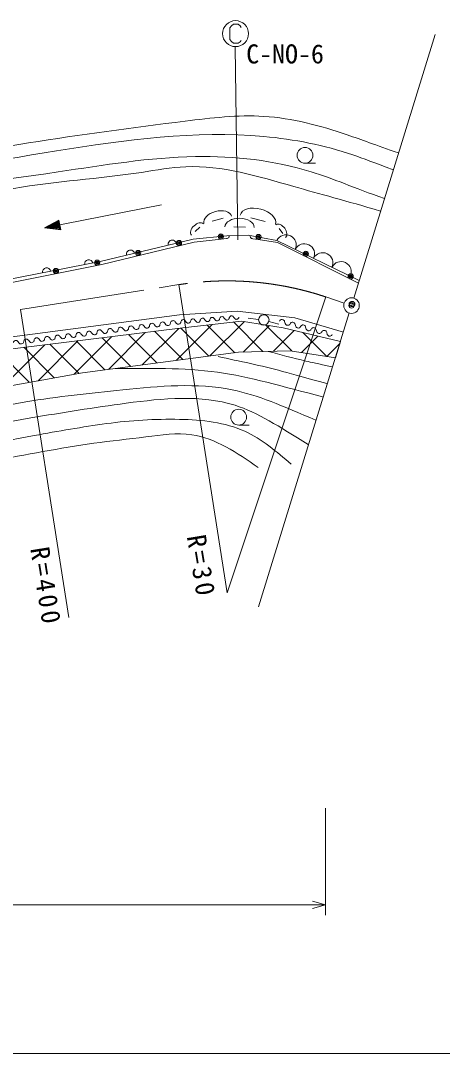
# Model space of a CAD drawing. Units: millimetres, scale not verified. Extents: x 40000 to 680000, y 20000 to 380000.
# Drawn here: x 510361 to 550957, y 205000 to 304319 of the extents above; entities that cross this region are included whole.
import ezdxf
from ezdxf.enums import TextEntityAlignment as Align

# ---------------------------------------------------------------- set-up
doc = ezdxf.new("R2010")
doc.units = ezdxf.units.MM
doc.header["$LTSCALE"] = 1000
doc.header["$PDMODE"] = 32
doc.header["$PDSIZE"] = 500
doc.linetypes.add('CHAIN', pattern=[18.5, 12, -1.5, 3.5, -1.5])
for name, color, linetype, lineweight in [('M-BGD', 7, 'Continuous', 13), ('M-BMK', 2, 'CHAIN', 13), ('M-BMK-SRVR', 3, 'Continuous', 13), ('M-STR-HTXT', 7, 'Continuous', 13), ('M-STR-STRC', 7, 'Continuous', 13), ('M-TTL-BAND', 7, 'Continuous', 13)]:
    doc.layers.add(name, color=color, linetype=linetype, lineweight=lineweight)
doc.layers.add('M-OTRS', color=6, linetype='Continuous')
doc.styles.add('ＭＳ ゴシック', font='')
doc.styles.get('ＭＳ ゴシック').set_extended_font_data('MS Gothic')

msp = doc.modelspace()

# ---------------------------------------------------------------- hatches: boundary and pattern name
at = {"layer": 'M-BGD'}
h = msp.add_hatch(dxfattribs=at)
h.set_pattern_fill('USER', color=256, style=0, pattern_type=2)
h.set_pattern_definition([(225, (343257, 434644), (1414.214, -1414.214), []), (315, (343257, 434644), (1414.214, 1414.214), [])])
h.paths.add_polyline_path([(451525, 260202), (465364, 262619), (485941, 267964), (495533, 270234), (505616, 272284), (525973, 274774), (531611, 275433), (535639, 274774), (541180, 273458), (540657, 271890), (536298, 272577), (531319, 272431), (516307, 270454), (483722, 264596), (470102, 261667), (451696, 258591)])

# ---------------------------------------------------------------- linework, layer by layer
for p, q in [((537733, 290611), (538733, 290611)), ((523921, 286595), (512652, 284386)), ((528802, 285026), (529863, 285312)), ((532518, 285349), (533884, 284989)), ((527150, 284029), (527612, 284463)), ((530875, 284474), (532001, 284451)), ((535233, 284325), (535593, 283836)), ((529665, 283307), (530162, 283361)), ((532718, 283347), (533212, 283271)), ((535027, 283164), (542956, 279319)), ((533273, 275590), (532279, 275694)), ((534252, 275401), (535213, 275127)), ((531352, 265425), (532352, 265425))]:
    msp.add_line(p, q, dxfattribs=at)
for points in [[(512652, 284386), (514216, 284203), (514032, 285145)], [(512829, 284420), (514140, 284280), (513990, 285045)], [(513005, 284455), (514064, 284357), (513949, 284946)], [(513182, 284490), (513988, 284434), (513907, 284846)], [(513359, 284524), (513912, 284510), (513865, 284746)], [(513594, 284570), (513835, 284587), (513824, 284646)], [(451525, 260202), (465364, 262619), (485941, 267964), (495533, 270234), (505616, 272284), (525973, 274774), (531611, 275433), (535639, 274774), (541145, 273467), (540657, 271890), (536298, 272577), (531319, 272431), (516307, 270454), (483722, 264596), (470102, 261667), (451696, 258591)]]:
    msp.add_lwpolyline(points, close=True, dxfattribs=at)
for points in [[(422116, 264886), (438916, 265576), (444894, 265960), (453834, 267112), (458715, 268263), (485771, 275229), (507544, 278739), (518184, 280878), (527055, 283023), (529665, 283307)], [(458395, 268641), (485692, 275499), (507341, 279062), (518018, 281147), (526960, 283298)], [(526960, 283298), (530220, 283619), (532255, 283690), (535027, 283164)], [(530433, 283642), (530438, 283602), (530424, 283540), (530400, 283487), (530355, 283432), (530309, 283397), (530242, 283370), (530162, 283361)], [(532718, 283347), (532639, 283359), (532591, 283377), (532536, 283416), (532501, 283451), (532478, 283495), (532457, 283559), (532455, 283610), (532460, 283640)], [(533212, 283271), (535075, 282984), (542879, 279072)], [(438479, 260414), (441549, 260488), (448382, 260993), (456381, 262001), (464773, 263469), (473532, 265762), (484264, 268767), (494693, 271335), (505378, 273353), (525648, 276013), (531217, 276380), (536766, 275738), (541426, 274374)], [(522765, 274977), (522777, 275040), (522810, 275106), (522846, 275151), (522883, 275177), (522941, 275204), (523022, 275214), (523085, 275202), (523128, 275187), (523174, 275151), (523221, 275096), (523343, 274947), (523411, 274894), (523454, 274879), (523517, 274867), (523577, 274874), (523655, 274904), (523711, 274952), (523746, 274998), (523761, 275041), (523774, 275104)], [(523774, 275104), (523787, 275167), (523819, 275232), (523855, 275278), (523892, 275303), (523951, 275331), (524031, 275341), (524094, 275328), (524137, 275313), (524183, 275278), (524231, 275222), (524352, 275074), (524420, 275021), (524463, 275006), (524526, 274993), (524586, 275001), (524665, 275031), (524720, 275079), (524755, 275124), (524771, 275167), (524783, 275230)], [(524783, 275230), (524796, 275293), (524829, 275359), (524864, 275404), (524902, 275430), (524960, 275457), (525040, 275467), (525104, 275455), (525146, 275440), (525192, 275404), (525240, 275349), (525361, 275200), (525429, 275147), (525472, 275132), (525535, 275119), (525596, 275127), (525674, 275157), (525729, 275205), (525765, 275251), (525780, 275294), (525792, 275357)], [(525792, 275357), (525807, 275414), (525839, 275473), (525874, 275513), (525909, 275534), (525964, 275557), (526038, 275563), (526095, 275549), (526134, 275533), (526174, 275499), (526215, 275446), (526320, 275305), (526380, 275254), (526419, 275238), (526476, 275224), (526532, 275228), (526604, 275253), (526657, 275294), (526691, 275334), (526707, 275373), (526721, 275430)], [(526721, 275430), (526735, 275487), (526768, 275546), (526802, 275586), (526838, 275608), (526892, 275631), (526967, 275636), (527024, 275622), (527062, 275607), (527103, 275572), (527144, 275520), (527249, 275378), (527309, 275327), (527348, 275311), (527405, 275297), (527460, 275301), (527533, 275326), (527586, 275367), (527620, 275408), (527636, 275446), (527650, 275503)], [(527650, 275503), (527664, 275561), (527697, 275619), (527731, 275659), (527767, 275681), (527821, 275704), (527896, 275710), (527953, 275696), (527991, 275680), (528031, 275646), (528073, 275593), (528178, 275452), (528238, 275400), (528276, 275385), (528334, 275370), (528389, 275375), (528462, 275399), (528515, 275441), (528549, 275481), (528565, 275520), (528579, 275577)], [(528579, 275577), (528593, 275634), (528626, 275693), (528660, 275733), (528696, 275754), (528750, 275777), (528824, 275783), (528882, 275769), (528920, 275753), (528960, 275719), (529002, 275666), (529106, 275525), (529167, 275474), (529205, 275458), (529262, 275444), (529318, 275448), (529391, 275473), (529444, 275514), (529478, 275554), (529494, 275593), (529508, 275650)], [(529508, 275650), (529522, 275707), (529555, 275766), (529589, 275806), (529625, 275828), (529679, 275850), (529753, 275856), (529810, 275842), (529849, 275827), (529889, 275792), (529931, 275740), (530035, 275598), (530095, 275547), (530134, 275531), (530191, 275517), (530247, 275521), (530320, 275546), (530373, 275587), (530407, 275628), (530422, 275666), (530437, 275723)], [(530437, 275723), (530451, 275781), (530484, 275839), (530518, 275879), (530553, 275901), (530608, 275924), (530682, 275930), (530739, 275915), (530778, 275900), (530818, 275866), (530860, 275813), (530964, 275672), (531024, 275620), (531063, 275605), (531120, 275590), (531176, 275595), (531249, 275619), (531301, 275661), (531336, 275701), (531351, 275740), (531365, 275797)], [(535289, 275430), (535325, 275486), (535381, 275536), (535432, 275566), (535478, 275576), (535544, 275580), (535625, 275559), (535680, 275523), (535716, 275493), (535746, 275442), (535770, 275370), (535830, 275182), (535875, 275105), (535910, 275075), (535966, 275039), (536026, 275023), (536113, 275022), (536184, 275047), (536235, 275077), (536266, 275112), (536302, 275168)], [(536302, 275168), (536338, 275223), (536394, 275274), (536445, 275304), (536491, 275314), (536557, 275318), (536638, 275297), (536694, 275261), (536729, 275230), (536759, 275179), (536784, 275108), (536843, 274920), (536888, 274843), (536923, 274813), (536979, 274777), (537040, 274761), (537126, 274760), (537197, 274785), (537248, 274815), (537279, 274850), (537315, 274906)], [(514691, 273965), (514704, 274028), (514737, 274094), (514772, 274139), (514810, 274165), (514868, 274192), (514949, 274203), (515012, 274190), (515055, 274175), (515100, 274140), (515148, 274084), (515269, 273935), (515337, 273882), (515380, 273867), (515443, 273855), (515504, 273862), (515582, 273892), (515637, 273940), (515673, 273986), (515688, 274029), (515700, 274092)], [(515700, 274092), (515713, 274155), (515746, 274220), (515781, 274266), (515819, 274291), (515877, 274319), (515958, 274329), (516021, 274316), (516064, 274301), (516109, 274266), (516157, 274211), (516278, 274062), (516346, 274009), (516389, 273994), (516452, 273981), (516513, 273989), (516591, 274019), (516647, 274067), (516682, 274112), (516697, 274155), (516710, 274218)], [(516710, 274218), (516722, 274281), (516755, 274347), (516790, 274392), (516828, 274418), (516886, 274445), (516967, 274456), (517030, 274443), (517073, 274428), (517118, 274393), (517166, 274337), (517287, 274188), (517356, 274135), (517398, 274120), (517462, 274108), (517522, 274115), (517600, 274145), (517656, 274193), (517691, 274239), (517706, 274282), (517719, 274345)], [(517719, 274345), (517731, 274408), (517764, 274473), (517800, 274519), (517837, 274544), (517895, 274572), (517976, 274582), (518039, 274569), (518082, 274554), (518128, 274519), (518175, 274464), (518297, 274315), (518365, 274262), (518408, 274247), (518471, 274234), (518531, 274242), (518610, 274272), (518665, 274320), (518700, 274365), (518715, 274408), (518728, 274471)], [(518728, 274471), (518741, 274534), (518773, 274600), (518809, 274645), (518847, 274671), (518905, 274698), (518985, 274709), (519048, 274696), (519091, 274681), (519137, 274646), (519185, 274590), (519306, 274441), (519374, 274388), (519417, 274373), (519480, 274361), (519541, 274368), (519619, 274398), (519674, 274446), (519710, 274492), (519725, 274535), (519737, 274598)], [(519737, 274598), (519750, 274661), (519783, 274726), (519818, 274772), (519856, 274797), (519914, 274825), (519995, 274835), (520058, 274822), (520101, 274807), (520146, 274772), (520194, 274717), (520315, 274568), (520383, 274515), (520426, 274500), (520489, 274487), (520550, 274495), (520628, 274525), (520683, 274573), (520719, 274618), (520734, 274661), (520746, 274724)], [(520746, 274724), (520759, 274787), (520792, 274853), (520827, 274898), (520865, 274924), (520923, 274951), (521004, 274962), (521067, 274949), (521110, 274934), (521155, 274898), (521203, 274843), (521324, 274694), (521392, 274641), (521435, 274626), (521498, 274614), (521559, 274621), (521637, 274651), (521693, 274699), (521728, 274745), (521743, 274788), (521756, 274851)], [(521756, 274851), (521768, 274914), (521801, 274979), (521836, 275025), (521874, 275050), (521932, 275078), (522013, 275088), (522076, 275075), (522119, 275060), (522164, 275025), (522212, 274970), (522333, 274821), (522402, 274768), (522445, 274753), (522508, 274740), (522568, 274748), (522646, 274778), (522702, 274826), (522737, 274871), (522752, 274914), (522765, 274977)], [(537315, 274906), (537351, 274961), (537407, 275012), (537458, 275042), (537504, 275051), (537570, 275056), (537651, 275035), (537707, 274999), (537742, 274968), (537772, 274917), (537797, 274846), (537856, 274658), (537901, 274581), (537937, 274550), (537992, 274514), (538053, 274499), (538139, 274498), (538210, 274523), (538261, 274553), (538292, 274588), (538328, 274644)], [(538328, 274644), (538364, 274699), (538420, 274750), (538471, 274780), (538517, 274789), (538583, 274794), (538664, 274773), (538720, 274737), (538755, 274706), (538785, 274655), (538810, 274584), (538869, 274396), (538914, 274319), (538950, 274288), (539005, 274252), (539066, 274237), (539152, 274236), (539224, 274261), (539275, 274291), (539305, 274326), (539341, 274382)], [(539341, 274382), (539377, 274437), (539434, 274487), (539485, 274518), (539531, 274527), (539597, 274532), (539678, 274511), (539733, 274475), (539768, 274444), (539798, 274393), (539823, 274322), (539883, 274134), (539928, 274057), (539963, 274026), (540019, 273990), (540079, 273975), (540166, 273974), (540237, 273999), (540288, 274029), (540319, 274064), (540355, 274119)], [(509645, 273333), (509658, 273396), (509691, 273462), (509726, 273507), (509764, 273532), (509822, 273560), (509903, 273570), (509966, 273558), (510009, 273542), (510054, 273507), (510102, 273452), (510223, 273303), (510291, 273250), (510334, 273235), (510397, 273222), (510458, 273230), (510536, 273260), (510592, 273308), (510627, 273353), (510642, 273396), (510655, 273459)], [(510655, 273459), (510667, 273522), (510700, 273588), (510735, 273633), (510773, 273659), (510831, 273686), (510912, 273697), (510975, 273684), (511018, 273669), (511063, 273634), (511111, 273578), (511232, 273429), (511300, 273376), (511343, 273361), (511406, 273349), (511467, 273356), (511545, 273386), (511601, 273434), (511636, 273480), (511651, 273523), (511664, 273586)], [(511664, 273586), (511676, 273649), (511709, 273715), (511744, 273760), (511782, 273785), (511840, 273813), (511921, 273823), (511984, 273810), (512027, 273795), (512072, 273760), (512120, 273705), (512241, 273556), (512310, 273503), (512352, 273488), (512416, 273475), (512476, 273483), (512554, 273513), (512610, 273561), (512645, 273606), (512660, 273649), (512673, 273712)], [(512673, 273712), (512685, 273775), (512718, 273841), (512754, 273886), (512791, 273912), (512849, 273939), (512930, 273950), (512993, 273937), (513036, 273922), (513082, 273887), (513129, 273831), (513251, 273682), (513319, 273629), (513362, 273614), (513425, 273602), (513485, 273609), (513564, 273639), (513619, 273687), (513654, 273733), (513669, 273776), (513682, 273839)], [(513682, 273839), (513695, 273902), (513727, 273968), (513763, 274013), (513801, 274038), (513859, 274066), (513939, 274076), (514002, 274063), (514045, 274048), (514091, 274013), (514139, 273958), (514260, 273809), (514328, 273756), (514371, 273741), (514434, 273728), (514495, 273736), (514573, 273766), (514628, 273814), (514664, 273859), (514679, 273902), (514691, 273965)]]:
    msp.add_lwpolyline(points, dxfattribs=at)
for centre, radius in [((537733, 291371), 760), ((525609, 282931), 250), ((525609, 282931), 150), ((529638, 283555), 250), ((529638, 283555), 150), ((529638, 283555), 50), ((533250, 283518), 250), ((533250, 283518), 150), ((533250, 283518), 50), ((521669, 281978), 250), ((521669, 281978), 150), ((525609, 282931), 50), ((537817, 281889), 250), ((517736, 281042), 250), ((517736, 281042), 150), ((517736, 281042), 50), ((521669, 281978), 50), ((537817, 281889), 150), ((537817, 281889), 50), ((513762, 280244), 250), ((513762, 280244), 150), ((513762, 280244), 50), ((542132, 279726), 250), ((542132, 279726), 150), ((542132, 279726), 50), ((533771, 275539), 500), ((531352, 266185), 760)]:
    msp.add_circle(centre, radius, dxfattribs=at)
for centre, radius, start, end in [((524953, 282815), 400, 13.52832, 193.52832), ((535911, 282735), 982, 334.13198, 154.13198), ((520941, 281850), 400, 13.52832, 193.52832), ((537677, 281879), 982, 334.13198, 154.13198), ((516918, 280932), 400, 11.0461, 191.0461), ((539443, 281023), 982, 334.13198, 154.13198), ((541210, 280166), 982, 334.13198, 154.13198), ((512867, 280141), 400, 11.0461, 191.0461)]:
    msp.add_arc(centre, radius, start, end, dxfattribs=at)
for centre, major_axis in [((529333, 285169), (-1326, -358)), ((533201, 285169), (-1707, 450)), ((531438, 284463), (-1408, 28)), ((527381, 284246), (-577, -542)), ((535413, 284080), (-450, 611))]:
    msp.add_ellipse(centre, major_axis=major_axis, ratio=0.6, start_param=3.141593, end_param=6.283185, dxfattribs=at)
for points, knots in [([(502080, 291017), (505093, 291549), (508107, 292082), (511123, 292563), (516126, 293362), (521136, 294021), (526196, 294650), (528719, 294964), (531255, 295270), (533770, 295114), (536499, 294944), (539203, 294229), (541809, 293336), (543169, 292870), (544503, 292355), (546741, 291608)], [0, 0, 0, 0, 1, 1, 1, 2, 2, 2, 3, 3, 3, 4, 4, 4, 5, 5, 5, 5]), ([(479741, 287848), (484701, 288123), (489660, 288398), (494582, 288930), (501018, 289626), (507390, 290760), (513828, 291790), (520443, 292848), (527129, 293795), (533770, 293181), (536681, 292912), (539584, 292343), (542350, 291404), (543363, 291060), (544357, 290666), (546214, 289972)], [0, 0, 0, 0, 1, 1, 1, 2, 2, 2, 3, 3, 3, 4, 4, 4, 5, 5, 5, 5]), ([(456717, 281510), (460601, 281858), (464485, 282206), (468312, 282901), (474248, 283980), (480048, 285896), (486012, 286766), (488948, 287194), (491925, 287369), (494891, 287616), (501275, 288139), (507620, 288790), (513983, 289780), (518375, 290411), (522753, 291174), (527200, 291249), (530955, 291312), (534758, 290885), (538331, 289780), (540425, 289133), (542440, 288253), (545387, 287200)], [0, 0, 0, 0, 1, 1, 1, 2, 2, 2, 3, 3, 3, 4, 4, 4, 5, 5, 5, 6, 6, 6, 7, 7, 7, 7]), ([(226743, 287279), (226641, 284030), (226539, 280781), (227286, 277595), (228098, 274133), (229912, 270745), (232536, 268454), (235502, 265864), (239502, 264676), (243487, 263748), (250957, 262042), (258162, 261194), (265389, 261757), (270788, 262252), (276054, 263340), (281318, 264472), (288055, 265965), (294751, 267378), (301501, 268635), (306532, 269604), (311595, 270424), (316685, 270988), (321463, 271544), (326265, 271894), (331076, 272075), (334249, 272181), (337426, 272206), (340579, 272527), (342726, 272745), (344860, 273109), (347005, 273342), (351832, 273862), (356710, 273754), (361576, 273794), (366263, 273824), (370944, 273922), (375605, 274337), (385310, 275149), (394917, 277442), (404637, 277686), (407798, 277769), (410971, 277641), (414140, 277505), (417520, 277368), (420897, 277202), (424276, 277143), (427774, 277086), (431274, 277178), (434775, 277143), (438699, 277090), (442626, 276869), (446541, 277052), (448682, 277171), (450819, 277423), (452967, 277505), (456015, 277616), (459086, 277388), (462108, 277686), (464627, 277949), (467108, 278581), (469599, 279134), (471849, 279600), (474114, 279980), (476297, 280673), (480385, 282022), (484178, 284497), (488334, 285288), (491258, 285829), (494363, 285523), (497385, 285741), (501557, 286093), (505585, 287395), (509693, 288184), (513762, 288885), (517892, 289103), (522002, 289723), (523422, 289944), (524840, 290205), (526256, 290266), (529750, 290416), (533235, 289343), (536664, 288366), (539172, 287650), (541651, 286985), (545018, 286012)], [0, 0, 0, 0, 1, 1, 1, 2, 2, 2, 3, 3, 3, 4, 4, 4, 5, 5, 5, 6, 6, 6, 7, 7, 7, 8, 8, 8, 9, 9, 9, 10, 10, 10, 11, 11, 11, 12, 12, 12, 13, 13, 13, 14, 14, 14, 15, 15, 15, 16, 16, 16, 17, 17, 17, 18, 18, 18, 19, 19, 19, 20, 20, 20, 21, 21, 21, 22, 22, 22, 23, 23, 23, 24, 24, 24, 25, 25, 25, 26, 26, 26, 27, 27, 27, 28, 28, 28, 28]), ([(534173, 272515), (535386, 272186), (536599, 271858), (537823, 271582), (538368, 271459), (538915, 271346), (540361, 271026)], [0, 0, 0, 0, 1, 1, 1, 2, 2, 2, 2]), ([(529373, 272009), (531447, 271573), (533521, 271138), (535566, 270588), (536702, 270282), (537829, 269940), (539846, 269432)], [0, 0, 0, 0, 1, 1, 1, 2, 2, 2, 2]), ([(519244, 270839), (522623, 270899), (526002, 270960), (529310, 270501), (532431, 270068), (535489, 269173), (539431, 268126)], [0, 0, 0, 0, 1, 1, 1, 2, 2, 2, 2]), ([(457785, 249084), (460277, 250782), (462770, 252481), (465419, 253881), (468388, 255449), (471553, 256643), (474675, 257934), (477776, 259217), (480834, 260595), (483999, 261650), (488213, 263014), (492599, 263821), (496948, 264758), (501593, 265741), (506196, 266840), (510866, 267663), (513947, 268151), (517041, 268492), (520190, 268812), (523723, 269171), (527326, 269503), (530729, 268812), (533195, 268311), (535555, 267274), (538779, 265881)], [0, 0, 0, 0, 1, 1, 1, 2, 2, 2, 3, 3, 3, 4, 4, 4, 5, 5, 5, 6, 6, 6, 7, 7, 7, 8, 8, 8, 8]), ([(460194, 248948), (462100, 250418), (464006, 251888), (466072, 253070), (468966, 254724), (472174, 255812), (475328, 256988), (478602, 258209), (481818, 259525), (485125, 260569), (489197, 261812), (493376, 262697), (497556, 263542), (502145, 264437), (506737, 265236), (511339, 266109), (514376, 266621), (517393, 267115), (520527, 267528), (524058, 267994), (527739, 268357), (531000, 267325), (533198, 266630), (535206, 265299), (538042, 263571)], [0, 0, 0, 0, 1, 1, 1, 2, 2, 2, 3, 3, 3, 4, 4, 4, 5, 5, 5, 6, 6, 6, 7, 7, 7, 8, 8, 8, 8]), ([(464248, 250232), (465430, 250953), (466612, 251673), (467829, 252327), (470402, 253709), (473130, 254793), (475869, 255840), (479144, 257091), (482435, 258289), (485800, 259218), (489779, 260288), (493843, 261010), (497894, 261785), (502498, 262636), (507080, 263533), (511677, 264420), (513987, 264837), (516297, 265242), (518636, 265569), (520955, 265863), (523279, 266028), (525662, 265974), (527825, 265925), (530037, 265695), (531945, 264826), (533581, 264080), (534993, 262865), (536405, 261650)], [0, 0, 0, 0, 1, 1, 1, 2, 2, 2, 3, 3, 3, 4, 4, 4, 5, 5, 5, 6, 6, 6, 7, 7, 7, 8, 8, 8, 9, 9, 9, 9]), ([(469059, 251500), (474442, 253693), (479825, 255886), (485405, 257389), (489504, 258493), (493709, 259224), (497893, 260029), (504396, 261279), (510850, 262706), (517392, 263684), (519056, 263896), (520719, 264069), (522419, 264285), (523903, 264474), (525414, 264695), (526834, 264496), (529125, 264175), (531178, 262762), (533231, 261349)], [0, 0, 0, 0, 1, 1, 1, 2, 2, 2, 3, 3, 3, 4, 4, 4, 5, 5, 5, 6, 6, 6, 6])]:
    msp.add_open_spline(points, degree=3, knots=knots, dxfattribs=at)
at = {"layer": 'M-BMK'}
for p, q in [((510361, 276540), (525592, 278928)), ((539750, 277743), (541497, 277159))]:
    msp.add_line(p, q, dxfattribs=at)
msp.add_arc((530239, 249291), 30000, 71.5173, 98.91144, dxfattribs=at)
at = {"layer": 'M-BMK-SRVR'}
for p, q in [((542435, 277636), (550275, 302978)), ((533248, 247940), (541992, 276203))]:
    msp.add_line(p, q, dxfattribs=at)
msp.add_circle((542213, 276920), 750, dxfattribs=at)
msp.add_point((542213, 276920), dxfattribs=at)
at = {"layer": 'M-OTRS'}
msp.add_point((542261, 277072), dxfattribs=at)
at = {"layer": 'M-STR-HTXT'}
for p, q in [((510361, 276540), (515008, 246902)), ((539721, 218290), (539721, 228567)), ((451696, 219290), (539721, 219290))]:
    msp.add_line(p, q, dxfattribs=at)
for points in [[(539750, 277743), (530239, 249291), (525592, 278928)], [(538471, 219640), (539721, 219290), (538471, 218940)]]:
    msp.add_lwpolyline(points, dxfattribs=at)
at = {"layer": 'M-STR-STRC'}
msp.add_line((531277, 283234), (531019, 301763), dxfattribs=at)
msp.add_lwpolyline([(531604, 303669), (531504, 303819), (531304, 303969), (530854, 303969), (530654, 303819), (530504, 303619), (530504, 302519), (530654, 302319), (530854, 302169), (531304, 302169), (531504, 302269), (531604, 302419)], dxfattribs=at)
msp.add_circle((531054, 303069), 1250, dxfattribs=at)
at = {"layer": 'M-TTL-BAND'}
msp.add_line((40000, 205000), (579000, 205000), dxfattribs=at)

# ---------------------------------------------------------------- texts
at = {"layer": 'M-STR-HTXT', "char_height": 1833, "attachment_point": 7, "style": 'ＭＳ ゴシック'}
for s, insert, rotation in [('\\T1.24;R=30', (526320, 254718), 279.4), ('\\T1.24;R=400', (511253, 253551), 279.1)]:
    msp.add_mtext(s, dxfattribs=dict(at, insert=insert, rotation=rotation))
at = {"layer": 'M-STR-STRC', "style": 'ＭＳ ゴシック'}
msp.add_text('C-NO-6', height=1833, dxfattribs=at).set_placement((532073, 299654), align=Align.BOTTOM_LEFT)

doc.saveas('drawing.dxf')
